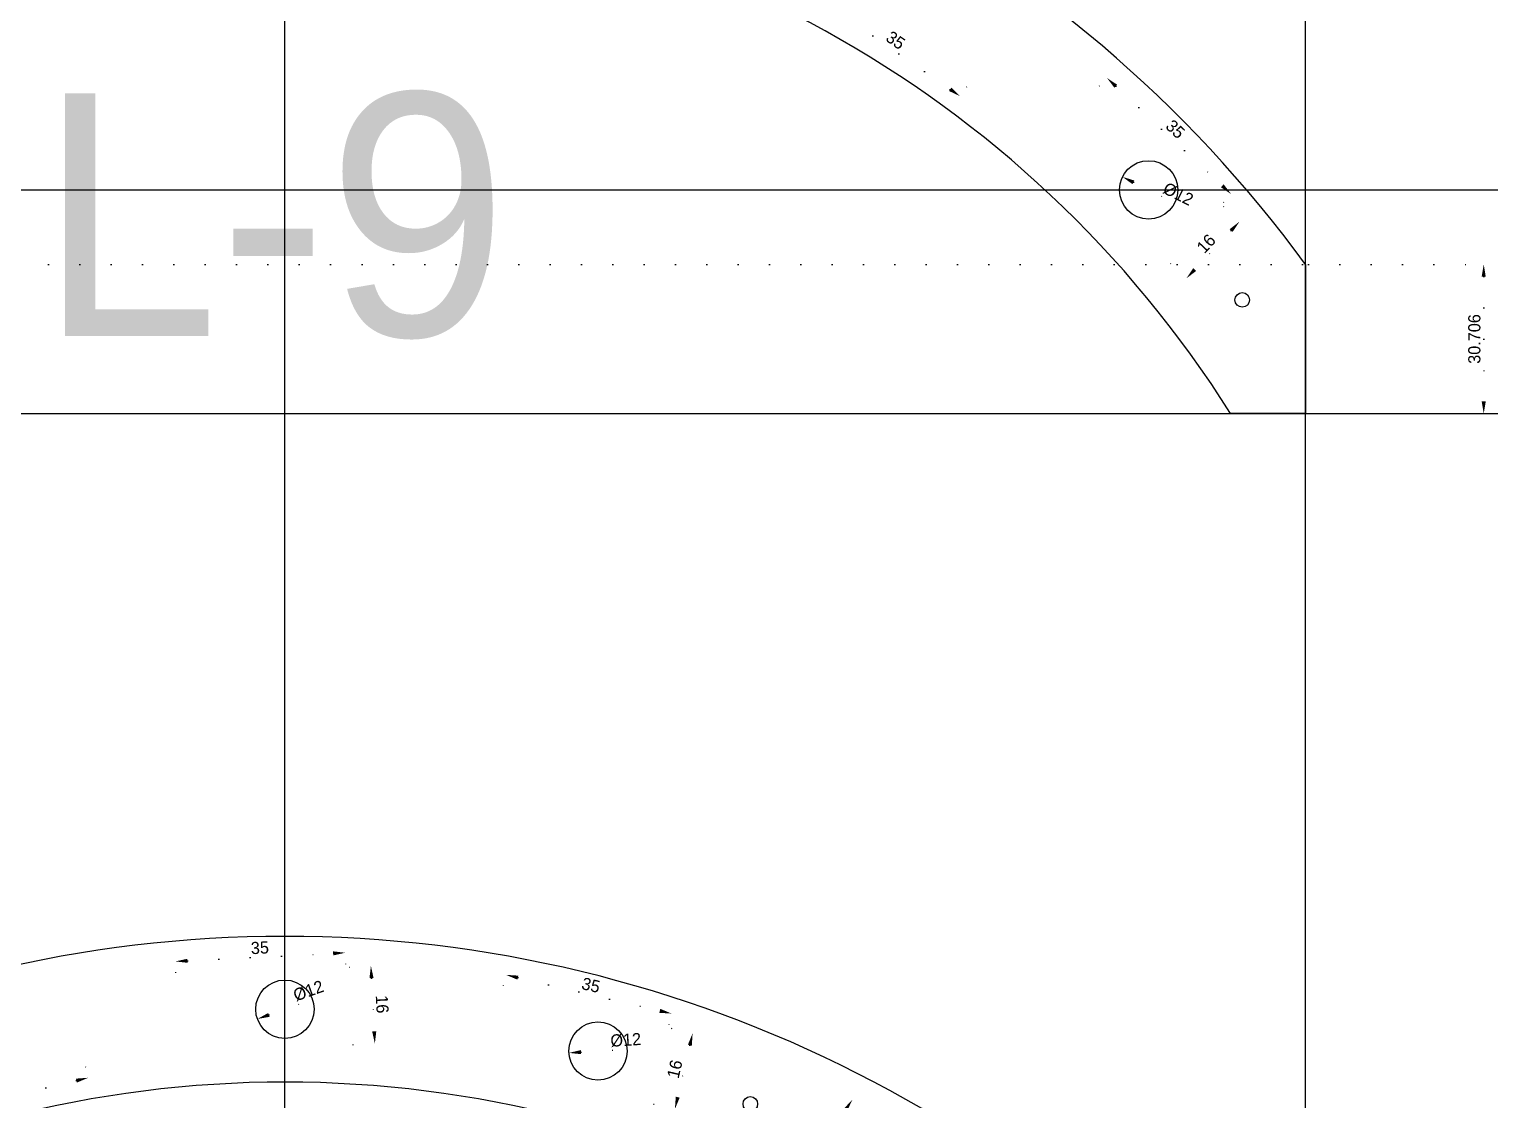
# Model space of a CAD drawing. Header units: millimetres. Extents: x -118 to 1034, y -2217 to 612.
# Drawn here: x 592.9 to 893.4, y -1886.3 to -1665.9 of the extents above; entities that cross this region are included whole.
import ezdxf
from ezdxf.enums import TextEntityAlignment as Align

# ---------------------------------------------------------------- set-up
doc = ezdxf.new("R2010")
doc.units = ezdxf.units.MM
doc.linetypes.add('DOTTED', pattern=[6.35, 0, -6.35])
doc.layers.add('Dimensions', color=1, linetype='DOTTED')
doc.layers.add('Notes', color=73, linetype='Continuous')
doc.layers.add('Holes', color=1, linetype='Continuous', plot=False)
doc.styles.get("Standard").update_dxf_attribs({"font": 'FreeSans.ttf'})
doc.dimstyles.new('ISO-25', dxfattribs={"dimtxt": 2.5, "dimasz": 2.5, "dimexe": 1.25, "dimexo": 0.625, "dimtad": 1, "dimdec": 3, "dimdsep": 46, "dimtxsty": 'Standard', "dimcen": 2.5, "dimadec": 0, "dimazin": 0, "dimtfac": 1, "dimtmove": 0, "dimatfit": 3, "dimfxl": 1, "dimarcsym": 0})

# ---------------------------------------------------------------- blocks, each defined once
blk = doc.blocks.new('*D33')
at = {"layer": 'Defpoints', "color": 0}
for p in [(167.12, -55.48), (194.71, -77.22), (192.68, -79.39)]:
    blk.add_point(p, dxfattribs=at)
at = {"layer": 'Dimensions', "color": 0, "lineweight": -2}
for p, q in [((167.54, -55.03), (170, -52.4)), ((170.97, -55.02), (192.88, -75.52)), ((193.1, -78.94), (195.56, -76.31))]:
    blk.add_line(p, q, dxfattribs=at)
at = {"layer": 'Dimensions', "color": 0}
for points in [[(171.26, -54.72), (170.69, -55.33), (169.15, -53.32)], [(192.6, -75.82), (193.17, -75.21), (194.71, -77.22)]]:
    blk.add_solid(points, dxfattribs=at)
at = {"layer": 'Dimensions', "color": 0, "insert": (183.23, -63.87), "char_height": 2.5, "attachment_point": 5, "rotation": 316.9131}
blk.add_mtext('35', dxfattribs=at)
blk = doc.blocks.new('*D34')
at = {"layer": 'Defpoints', "color": 0}
for p in [(12.58, 8.65), (13.39, -7.33), (18.52, -7.07)]:
    blk.add_point(p, dxfattribs=at)
at = {"layer": 'Dimensions', "color": 0, "lineweight": -2}
for p, q in [((13.2, 8.68), (18.95, 8.97)), ((17.83, 6.41), (18.39, -4.57)), ((14.01, -7.3), (19.76, -7.01))]:
    blk.add_line(p, q, dxfattribs=at)
at = {"layer": 'Dimensions', "color": 0}
for points in [[(18.25, 6.43), (17.41, 6.39), (17.7, 8.91)], [(17.97, -4.59), (18.81, -4.55), (18.52, -7.07)]]:
    blk.add_solid(points, dxfattribs=at)
at = {"layer": 'Dimensions', "color": 0, "insert": (20.02, 1.02), "char_height": 2.5, "attachment_point": 5, "rotation": 272.9103}
blk.add_mtext('16', dxfattribs=at)
blk = doc.blocks.new('*D35')
at = {"layer": 'Defpoints', "color": 0}
for p in [(172.35, -73.69), (183.09, -79.03)]:
    blk.add_point(p, dxfattribs=at)
at = {"layer": 'Dimensions', "color": 0, "lineweight": -2}
blk.add_line((174.58, -74.8), (186.06, -80.5), dxfattribs=at)
at = {"layer": 'Dimensions', "color": 0}
blk.add_solid([(174.77, -74.42), (174.4, -75.17), (172.35, -73.69)], dxfattribs=at)
at = {"layer": 'Dimensions', "color": 0, "insert": (183.81, -77.23), "char_height": 2.5, "attachment_point": 5, "rotation": 333.5748}
blk.add_mtext('%%c12', dxfattribs=at)
blk = doc.blocks.new('*D1349')
at = {"layer": 'Defpoints', "color": 0}
for p in [(1256.39, -1572.93), (1267.14, -1578.27)]:
    blk.add_point(p, dxfattribs=at)
at = {"layer": 'Dimensions', "color": 0, "lineweight": -2}
blk.add_line((1258.63, -1574.04), (1270.11, -1579.75), dxfattribs=at)
at = {"layer": 'Dimensions', "color": 0}
blk.add_solid([(1258.81, -1573.67), (1258.44, -1574.42), (1256.39, -1572.93)], dxfattribs=at)
at = {"layer": 'Dimensions', "color": 0, "insert": (1267.86, -1576.47), "char_height": 2.5, "attachment_point": 5, "rotation": 333.5748}
blk.add_mtext('%%c12', dxfattribs=at)
blk = doc.blocks.new('*D1351')
at = {"layer": 'Defpoints', "color": 0}
for p in [(1251.16, -1554.73), (1278.75, -1576.47), (1276.72, -1578.64)]:
    blk.add_point(p, dxfattribs=at)
at = {"layer": 'Dimensions', "color": 0, "lineweight": -2}
for p, q in [((1251.59, -1554.27), (1254.04, -1551.65)), ((1255.02, -1554.27), (1276.93, -1574.76)), ((1277.15, -1578.18), (1279.61, -1575.56))]:
    blk.add_line(p, q, dxfattribs=at)
at = {"layer": 'Dimensions', "color": 0}
for points in [[(1255.3, -1553.96), (1254.73, -1554.57), (1253.19, -1552.56)], [(1276.64, -1575.06), (1277.21, -1574.46), (1278.75, -1576.47)]]:
    blk.add_solid(points, dxfattribs=at)
at = {"layer": 'Dimensions', "color": 0, "insert": (1267.28, -1563.11), "char_height": 2.5, "attachment_point": 5, "rotation": 316.9131}
blk.add_mtext('35', dxfattribs=at)
blk = doc.blocks.new('*D1352')
at = {"layer": 'Defpoints', "color": 0}
for p in [(1195.92, -1533.99), (1194.23, -1536.43), (1224.7, -1553.9)]:
    blk.add_point(p, dxfattribs=at)
at = {"layer": 'Dimensions', "color": 0, "lineweight": -2}
for p, q in [((1195.56, -1534.5), (1193.52, -1537.46)), ((1220.96, -1554.92), (1196.29, -1537.85)), ((1224.35, -1554.41), (1222.3, -1557.37))]:
    blk.add_line(p, q, dxfattribs=at)
at = {"layer": 'Dimensions', "color": 0}
for points in [[(1196.52, -1537.51), (1196.05, -1538.19), (1194.23, -1536.43)], [(1220.72, -1555.26), (1221.19, -1554.57), (1223.01, -1556.34)]]:
    blk.add_solid(points, dxfattribs=at)
at = {"layer": 'Dimensions', "color": 0, "insert": (1209.71, -1544.81), "char_height": 2.5, "attachment_point": 5, "rotation": 325.3265}
blk.add_mtext('35', dxfattribs=at)
blk = doc.blocks.new('*D1354')
at = {"layer": 'Defpoints', "color": 0}
for p in [(1276.72, -1578.64), (1265.79, -1590.32), (1269.54, -1593.83)]:
    blk.add_point(p, dxfattribs=at)
at = {"layer": 'Dimensions', "color": 0, "lineweight": -2}
for p, q in [((1277.18, -1579.06), (1281.38, -1583)), ((1278.76, -1583.97), (1271.25, -1592)), ((1266.25, -1590.75), (1270.46, -1594.68))]:
    blk.add_line(p, q, dxfattribs=at)
at = {"layer": 'Dimensions', "color": 0}
for points in [[(1279.07, -1584.25), (1278.46, -1583.69), (1280.47, -1582.14)], [(1270.95, -1591.72), (1271.55, -1592.29), (1269.54, -1593.83)]]:
    blk.add_solid(points, dxfattribs=at)
at = {"layer": 'Dimensions', "color": 0, "insert": (1273.61, -1586.68), "char_height": 2.5, "attachment_point": 5, "rotation": 46.9131}
blk.add_mtext('16', dxfattribs=at)
blk = doc.blocks.new('*D1357')
at = {"layer": 'Defpoints', "color": 0}
for p in [(855.51, -1714.31), (450.9, -1745.02), (840.11, -1745.02)]:
    blk.add_point(p, dxfattribs=at)
at = {"layer": 'Dimensions', "color": 0, "lineweight": -2}
for p, q in [((854.88, -1714.31), (449.65, -1714.31)), ((450.9, -1716.81), (450.9, -1742.52)), ((839.49, -1745.02), (449.65, -1745.02))]:
    blk.add_line(p, q, dxfattribs=at)
at = {"layer": 'Dimensions', "color": 0}
for points in [[(451.32, -1716.81), (450.48, -1716.81), (450.9, -1714.31)], [(450.48, -1742.52), (451.32, -1742.52), (450.9, -1745.02)]]:
    blk.add_solid(points, dxfattribs=at)
at = {"layer": 'Dimensions', "color": 0, "insert": (448.99, -1729.66), "char_height": 2.5, "attachment_point": 5, "rotation": 90}
blk.add_mtext('30.706', dxfattribs=at)
blk = doc.blocks.new('*D1358')
at = {"layer": 'Defpoints', "color": 0}
for p in [(855.51, -1714.31), (840.11, -1745.02), (892.19, -1745.02)]:
    blk.add_point(p, dxfattribs=at)
at = {"layer": 'Dimensions', "color": 0, "lineweight": -2}
for p, q in [((856.13, -1714.31), (893.44, -1714.31)), ((892.19, -1716.81), (892.19, -1742.52)), ((840.74, -1745.02), (893.44, -1745.02))]:
    blk.add_line(p, q, dxfattribs=at)
at = {"layer": 'Dimensions', "color": 0}
for points in [[(892.6, -1716.81), (891.77, -1716.81), (892.19, -1714.31)], [(891.77, -1742.52), (892.6, -1742.52), (892.19, -1745.02)]]:
    blk.add_solid(points, dxfattribs=at)
at = {"layer": 'Dimensions', "color": 0, "insert": (890.27, -1729.66), "char_height": 2.5, "attachment_point": 5, "rotation": 90}
blk.add_mtext('30.706', dxfattribs=at)
blk = doc.blocks.new('*D1365')
at = {"layer": 'Defpoints', "color": 0}
for p in [(44.82, 4.18), (79.58, -0.9), (78.91, -3.79)]:
    blk.add_point(p, dxfattribs=at)
at = {"layer": 'Dimensions', "color": 0, "lineweight": -2}
for p, q in [((44.97, 4.79), (45.79, 8.29)), ((47.94, 6.5), (77.15, -0.33)), ((79.05, -3.18), (79.87, 0.32))]:
    blk.add_line(p, q, dxfattribs=at)
at = {"layer": 'Dimensions', "color": 0}
for points in [[(48.03, 6.91), (47.84, 6.09), (45.5, 7.07)], [(77.05, -0.74), (77.24, 0.08), (79.58, -0.9)]]:
    blk.add_solid(points, dxfattribs=at)
at = {"layer": 'Dimensions', "color": 0, "insert": (62.98, 4.95), "char_height": 2.5, "attachment_point": 5, "rotation": 346.8394}
blk.add_mtext('35', dxfattribs=at)
blk = doc.blocks.new('*D1366')
at = {"layer": 'Defpoints', "color": 0}
for p in [(78.91, -3.79), (75.26, -19.37), (80.26, -20.54)]:
    blk.add_point(p, dxfattribs=at)
at = {"layer": 'Dimensions', "color": 0, "lineweight": -2}
for p, q in [((79.51, -3.93), (85.12, -5.25)), ((83.34, -7.4), (80.83, -18.11)), ((75.87, -19.51), (81.48, -20.83))]:
    blk.add_line(p, q, dxfattribs=at)
at = {"layer": 'Dimensions', "color": 0}
for points in [[(83.74, -7.49), (82.93, -7.3), (83.9, -4.96)], [(80.43, -18.01), (81.24, -18.2), (80.26, -20.54)]]:
    blk.add_solid(points, dxfattribs=at)
at = {"layer": 'Dimensions', "color": 0, "insert": (80.22, -12.32), "char_height": 2.5, "attachment_point": 5, "rotation": 76.8394}
blk.add_mtext('16', dxfattribs=at)
blk = doc.blocks.new('*D1369')
at = {"layer": 'Defpoints', "color": 0}
for p in [(58.44, -8.99), (70.41, -8.26)]:
    blk.add_point(p, dxfattribs=at)
at = {"layer": 'Dimensions', "color": 0, "lineweight": -2}
blk.add_line((60.93, -8.84), (73.72, -8.05), dxfattribs=at)
at = {"layer": 'Dimensions', "color": 0}
blk.add_solid([(60.91, -8.42), (60.96, -9.25), (58.44, -8.99)], dxfattribs=at)
at = {"layer": 'Dimensions', "color": 0, "insert": (70.14, -6.34), "char_height": 2.5, "attachment_point": 5, "rotation": 3.5012}
blk.add_mtext('%%c12', dxfattribs=at)
blk = doc.blocks.new('*D1370')
at = {"layer": 'Defpoints', "color": 0}
for p in [(-41.16, -11.22), (-75.18, -19.46), (-74.48, -22.34)]:
    blk.add_point(p, dxfattribs=at)
at = {"layer": 'Dimensions', "color": 0, "lineweight": -2}
for p, q in [((-41.01, -11.83), (-40.17, -15.32)), ((-42.89, -14.69), (-72.05, -21.76)), ((-75.03, -20.07), (-74.18, -23.56))]:
    blk.add_line(p, q, dxfattribs=at)
at = {"layer": 'Dimensions', "color": 0}
for points in [[(-42.79, -15.1), (-42.99, -14.29), (-40.46, -14.11)], [(-72.15, -21.35), (-71.95, -22.16), (-74.48, -22.34)]]:
    blk.add_solid(points, dxfattribs=at)
at = {"layer": 'Dimensions', "color": 0, "insert": (-57.92, -16.36), "char_height": 2.5, "attachment_point": 5, "rotation": 13.6155}
blk.add_mtext('35', dxfattribs=at)
blk = doc.blocks.new('*D1374')
at = {"layer": 'Defpoints', "color": 0}
for p in [(5.65, 2.01), (-5.65, -2.01)]:
    blk.add_point(p, dxfattribs=at)
at = {"layer": 'Dimensions', "color": 0, "lineweight": -2}
blk.add_line((-3.3, -1.17), (8.78, 3.12), dxfattribs=at)
at = {"layer": 'Dimensions', "color": 0}
blk.add_solid([(-3.44, -0.78), (-3.16, -1.57), (-5.65, -2.01)], dxfattribs=at)
at = {"layer": 'Dimensions', "color": 0, "insert": (4.86, 3.78), "char_height": 2.5, "attachment_point": 5, "rotation": 19.572}
blk.add_mtext('%%c12', dxfattribs=at)
blk = doc.blocks.new('*D1375')
at = {"layer": 'Defpoints', "color": 0}
for p in [(12.43, 11.62), (-22.38, 6.87), (12.58, 8.65)]:
    blk.add_point(p, dxfattribs=at)
at = {"layer": 'Dimensions', "color": 0, "lineweight": -2}
for p, q in [((12.55, 9.27), (12.36, 12.86)), ((-22.41, 7.5), (-22.59, 11.09)), ((-20.03, 9.97), (9.93, 11.49))]:
    blk.add_line(p, q, dxfattribs=at)
at = {"layer": 'Dimensions', "color": 0}
for points in [[(-20.05, 10.38), (-20.01, 9.55), (-22.53, 9.84)], [(9.95, 11.07), (9.91, 11.91), (12.43, 11.62)]]:
    blk.add_solid(points, dxfattribs=at)
at = {"layer": 'Dimensions', "color": 0, "insert": (-5.15, 12.64), "char_height": 2.5, "attachment_point": 5, "rotation": 2.9103}
blk.add_mtext('35', dxfattribs=at)
blk = doc.blocks.new('*D1377')
at = {"layer": 'Defpoints', "color": 0}
for p in [(116.76, -18.66), (120.98, -21.58), (111.87, -34.74)]:
    blk.add_point(p, dxfattribs=at)
at = {"layer": 'Dimensions', "color": 0, "lineweight": -2}
for p, q in [((120.46, -21.23), (115.73, -17.95)), ((109.08, -29.76), (115.33, -20.72)), ((111.36, -34.39), (106.62, -31.11))]:
    blk.add_line(p, q, dxfattribs=at)
at = {"layer": 'Dimensions', "color": 0}
for points in [[(115.68, -20.95), (114.99, -20.48), (116.76, -18.66)], [(108.73, -29.53), (109.42, -30), (107.65, -31.82)]]:
    blk.add_solid(points, dxfattribs=at)
at = {"layer": 'Dimensions', "color": 0, "insert": (110.63, -24.15), "char_height": 2.5, "attachment_point": 5, "rotation": 55.3265}
blk.add_mtext('16', dxfattribs=at)
blk = doc.blocks.new('*D1378')
at = {"layer": 'Defpoints', "color": 0}
for p in [(12.58, 8.65), (13.39, -7.33), (18.52, -7.07)]:
    blk.add_point(p, dxfattribs=at)
at = {"layer": 'Dimensions', "color": 0, "lineweight": -2}
for p, q in [((13.2, 8.68), (18.95, 8.97)), ((17.83, 6.41), (18.39, -4.57)), ((14.01, -7.3), (19.76, -7.01))]:
    blk.add_line(p, q, dxfattribs=at)
at = {"layer": 'Dimensions', "color": 0}
for points in [[(18.25, 6.43), (17.41, 6.39), (17.7, 8.91)], [(17.97, -4.59), (18.81, -4.55), (18.52, -7.07)]]:
    blk.add_solid(points, dxfattribs=at)
at = {"layer": 'Dimensions', "color": 0, "insert": (20.02, 1.02), "char_height": 2.5, "attachment_point": 5, "rotation": 272.9103}
blk.add_mtext('16', dxfattribs=at)
blk = doc.blocks.new('Level 9')
blk.add_line((1294.0448, -1621.6532), (1278.6507, -1621.6532))
blk.add_lwpolyline([(1294.0448, -1590.9471), (1294.0448, -1621.6532)])
for radius, start, end in [(260, 36.128927, 143.871073), (230, 32.208672, 147.791328)]:
    blk.add_arc((1084.0448, -1744.2442), radius, start, end)
at = {"layer": 'Holes'}
for centre, radius in [((1261.7637, -1575.5996), 6), ((1281.0448, -1598.2542), 1.5)]:
    blk.add_circle(centre, radius, dxfattribs=at)
at = {"layer": 'Notes'}
blk.add_text('L-9', height=50, dxfattribs=at).set_placement((1081.6328, -1580.701), align=Align.MIDDLE_CENTER)
at = {"layer": 'Dimensions'}
for base, p1, p2, angle, picture, middle in [((1194.2296, -1536.4282), (1224.7038, -1553.8967), (1195.9196, -1533.9852), 145.32654, '*D1352', (1209.7113, -1544.8089)), ((1278.7519, -1576.468), (1251.1615, -1554.7287), (1276.7227, -1578.6375), 316.913066, '*D1351', (1267.2796, -1563.115)), ((1269.5422, -1593.8294), (1276.7227, -1578.6375), (1265.793, -1590.3226), 46.913066, '*D1354', (1273.6084, -1586.6786))]:
    dim = blk.add_linear_dim(base=base, p1=p1, p2=p2, angle=angle, dimstyle='ISO-25', dxfattribs=at)
    dim.commit()
    dim.dimension.update_dxf_attribs({"geometry": picture, "text_midpoint": middle})
dim = blk.add_diameter_dim_2p(p1=(1267.1368, -1578.2698), p2=(1256.3906, -1572.9294), dimstyle='ISO-25', dxfattribs=at)
dim.commit()
dim.dimension.update_dxf_attribs({"geometry": '*D1349', "text_midpoint": (1266.9989, -1578.2013), "dimtype": 163})
blk = doc.blocks.new('Level 10')
for radius, start, end in [(260, 36.128927, 143.871073), (230, 32.621506, 147.378494)]:
    blk.add_arc((0, -245), radius, start, end)
at = {"layer": 'Holes'}
for centre, radius in [((0, 0), 6), ((64.4256, -8.6224), 6), ((95.7714, -19.4943), 1.5)]:
    blk.add_circle(centre, radius, dxfattribs=at)
at = {"layer": 'Dimensions'}
for base, p1, p2, angle, picture, middle in [((12.4262, 11.6165), (-22.3778, 6.8727), (12.5771, 8.6497), 2.910252, '*D1375', (-5.1484, 12.6406)), ((18.5165, -7.069), (12.5771, 8.6497), (13.3894, -7.3297), 92.910252, '*D1378', (20.023, 1.0179)), ((79.5819, -0.8999), (44.8248, 4.1764), (78.9056, -3.7924), 346.839429, '*D1365', (62.9776, 4.9494)), ((80.2616, -20.541), (78.9056, -3.7924), (75.2627, -19.3722), 76.839429, '*D1366', (80.2182, -12.3151)), ((-74.4777, -22.345), (-41.1606, -11.2187), (-75.177, -19.4579), 193.615468, '*D1370', (-57.9203, -16.3641)), ((116.7551, -18.6619), (111.8748, -34.741), (120.9772, -21.5825), 235.32654, '*D1377', (110.6289, -24.1516))]:
    dim = blk.add_linear_dim(base=base, p1=p1, p2=p2, angle=angle, dimstyle='ISO-25', dxfattribs=at)
    dim.commit()
    dim.dimension.update_dxf_attribs({"geometry": picture, "text_midpoint": middle})
for p1, p2, picture, middle in [((5.6533, 2.0099), (-5.6533, -2.0099), '*D1374', (5.5082, 1.9584)), ((70.4144, -8.256), (58.4368, -8.9889), '*D1369', (70.2607, -8.2654))]:
    dim = blk.add_diameter_dim_2p(p1=p1, p2=p2, dimstyle='ISO-25', dxfattribs=at)
    dim.commit()
    dim.dimension.update_dxf_attribs({"geometry": picture, "text_midpoint": middle, "dimtype": 163})

msp = doc.modelspace()

# ---------------------------------------------------------------- linework, layer by layer
for p, direction in [((645.5074, -1622.6069), (0, 1)), ((855.5074, -1025.769), (0, 1)), ((467.7885, -1698.9623), (1, 0)), ((450.9015, -1745.0159), (1, 0))]:
    msp.add_xline(p, direction)

# ---------------------------------------------------------------- block references
for name, p in [('Level 9', (-438.5375, -123.3626)), ('Level 10', (645.5074, -1867.6069))]:
    msp.add_blockref(name, p)

# ---------------------------------------------------------------- dimensions: what is measured, and where the dimension line sits
at = {"layer": 'Dimensions'}
for base, p1, p2, angle, picture, middle in [((663.747, -2129.0388), (657.8075, -2113.3201), (658.6199, -2129.2994), 92.910252, '*D34', (665.2535, -2120.9519)), ((725.492, -2142.5108), (724.136, -2125.7622), (720.4931, -2141.342), 76.839429, '*D34', (725.4486, -2134.2849)), ((762.6123, -2141.0133), (757.732, -2157.0924), (766.8343, -2143.9339), 235.32654, '*D34', (756.4861, -2146.5031)), ((831.2322, -2217.0881), (838.4126, -2201.8961), (827.4829, -2213.5812), 46.913066, '*D34', (835.2984, -2209.9373)), ((725.492, -1882.5108), (724.136, -1865.7622), (720.4931, -1881.342), 76.839429, '*D34', (725.4486, -1874.2849)), ((762.6123, -1881.0133), (757.732, -1897.0924), (766.8343, -1883.9339), 235.32654, '*D34', (756.4861, -1886.5031)), ((831.2322, -1957.0881), (838.4126, -1941.8961), (827.4829, -1953.5812), 46.913066, '*D34', (835.2984, -1949.9373)), ((663.747, -1869.0388), (657.8075, -1853.3201), (658.6199, -1869.2994), 92.910252, '*D34', (665.2535, -1860.9519)), ((831.2322, -1697.0881), (838.4126, -1681.8961), (827.4829, -1693.5812), 46.913066, '*D34', (835.2984, -1689.9373)), ((657.6567, -2110.3533), (622.8527, -2115.0971), (657.8075, -2113.3201), 2.910252, '*D33', (640.082, -2109.3291)), ((570.7527, -2144.3148), (604.0699, -2133.1885), (570.0535, -2141.4277), 193.615468, '*D33', (587.3101, -2138.3339)), ((724.8124, -2122.8696), (690.0553, -2117.7934), (724.136, -2125.7622), 346.839429, '*D33', (708.208, -2117.0204)), ((756.042, -2159.5355), (786.5162, -2177.0039), (757.732, -2157.0924), 145.32654, '*D33', (771.5237, -2167.9161)), ((840.4419, -2199.7266), (812.8515, -2177.9873), (838.4126, -2201.8961), 316.913066, '*D33', (828.9696, -2186.3736)), ((570.7527, -1884.3148), (604.0699, -1873.1885), (570.0535, -1881.4277), 193.615468, '*D33', (587.3101, -1878.3339)), ((724.8124, -1862.8696), (690.0553, -1857.7934), (724.136, -1865.7622), 346.839429, '*D33', (708.208, -1857.0204)), ((756.042, -1899.5355), (786.5162, -1917.0039), (757.732, -1897.0924), 145.32654, '*D33', (771.5237, -1907.9161)), ((840.4419, -1939.7266), (812.8515, -1917.9873), (838.4126, -1941.8961), 316.913066, '*D33', (828.9696, -1926.3736)), ((657.6567, -1850.3533), (622.8527, -1855.0971), (657.8075, -1853.3201), 2.910252, '*D33', (640.082, -1849.3291)), ((840.4419, -1679.7266), (812.8515, -1657.9873), (838.4126, -1681.8961), 316.913066, '*D33', (828.9696, -1666.3736)), ((450.9015, -1745.0159), (855.5074, -1714.3098), (840.1132, -1745.0159), 90, '*D1357', (448.9863, -1729.6628)), ((892.186, -1745.0159), (855.5074, -1714.3098), (840.1132, -1745.0159), 90, '*D1358', (890.2709, -1729.6628))]:
    dim = msp.add_linear_dim(base=base, p1=p1, p2=p2, angle=angle, dimstyle='ISO-25', dxfattribs=at)
    dim.commit()
    dim.dimension.update_dxf_attribs({"geometry": picture, "text_midpoint": middle})
for p1, p2, middle in [((650.8838, -2119.9598), (639.5771, -2123.9797), (650.7387, -2120.0114)), ((715.6448, -2130.2258), (703.6672, -2130.9587), (715.4911, -2130.2352)), ((767.2685, -2156.0536), (778.6804, -2159.7641), (767.4149, -2156.1012)), ((828.8267, -2201.5284), (818.0805, -2196.1881), (828.6888, -2201.4599)), ((715.6448, -1870.2258), (703.6672, -1870.9587), (715.4911, -1870.2352)), ((767.2685, -1896.0536), (778.6804, -1899.7641), (767.4149, -1896.1012)), ((828.8267, -1941.5284), (818.0805, -1936.1881), (828.6888, -1941.4599)), ((650.8838, -1859.9598), (639.5771, -1863.9797), (650.7387, -1860.0114)), ((828.8267, -1681.5284), (818.0805, -1676.1881), (828.6888, -1681.4599))]:
    dim = msp.add_diameter_dim_2p(p1=p1, p2=p2, dimstyle='ISO-25', dxfattribs=at)
    dim.commit()
    dim.dimension.update_dxf_attribs({"geometry": '*D35', "text_midpoint": middle, "dimtype": 163})

doc.saveas('drawing.dxf')
